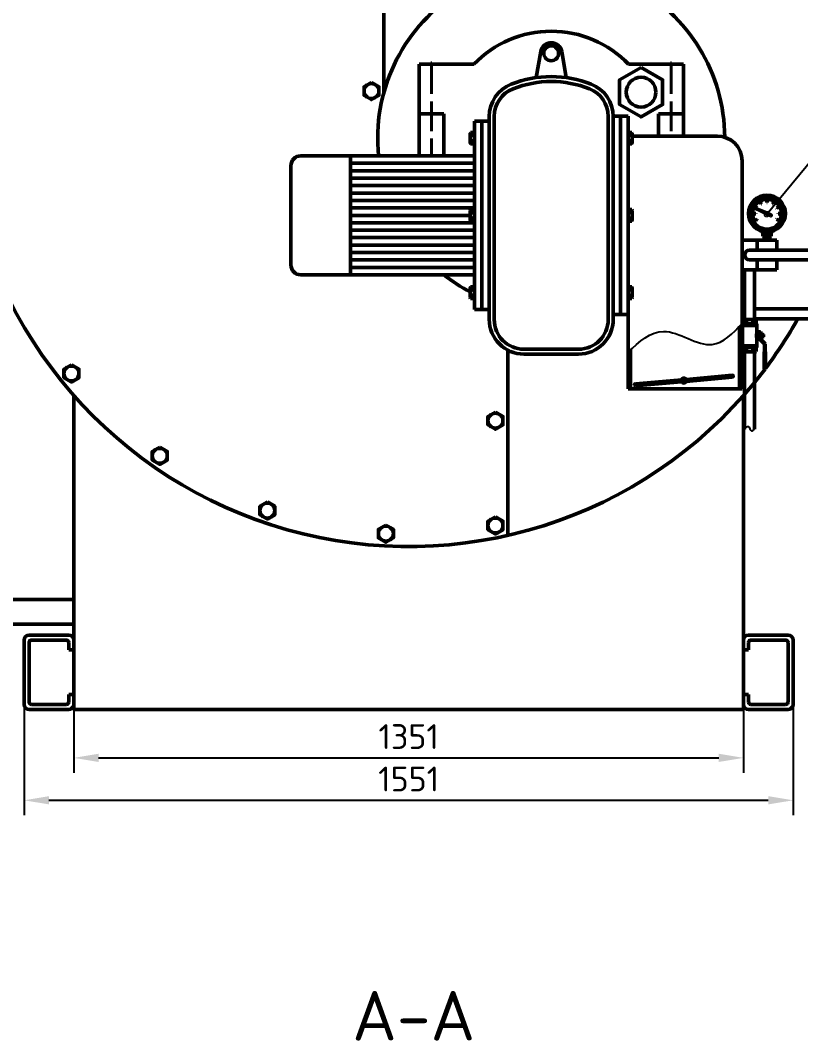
# Paper-space layout 'Layout1' of a CAD drawing. Header units: millimetres. Extents: x 198 to 1020, y 107 to 694.
# Drawn here: x 862.8 to 941.5, y 474.6 to 577.6 of the extents above; entities that cross this region are included whole.
import ezdxf
from ezdxf import colors
from ezdxf.entities.mleader import LeaderData, LeaderLine
from ezdxf.math import Vec2, Vec3

# ---------------------------------------------------------------- set-up
doc = ezdxf.new("R2010")
doc.units = ezdxf.units.MM
doc.header["$LTSCALE"] = 0.25
doc.linetypes.add('ACAD_ISO02W100', pattern=[15, 12, -3])
for name, color, linetype, lineweight in [('Chu cai', 90, 'Continuous', 25), ('Khung dam', 30, 'Continuous', 70), ('KICH THUOC', 1, 'Continuous', 25), ('manh', 130, 'Continuous', 25), ('NET 05', 130, 'Continuous', 50), ('NET DUT', 1, 'ACAD_ISO02W100', 25), ('NET MANH', 5, 'Continuous', 25)]:
    doc.layers.add(name, color=color, linetype=linetype, lineweight=lineweight)
doc.styles.add('ISO', font='isocpeur.ttf', dxfattribs={"height": 2.5})
doc.styles.add('style2', font='isocpeur.ttf', dxfattribs={"height": 2.5})
doc.styles.add('style4', font='isocpeur.ttf', dxfattribs={"height": 5})
doc.dimstyles.new('DUONG KINH', dxfattribs={"dimtxt": 2.5, "dimasz": 2.5, "dimexe": 1.5, "dimexo": 0, "dimgap": 0.9, "dimtad": 1, "dimtoh": 1, "dimdec": 0, "dimlfac": 20, "dimzin": 0, "dimdsep": 46, "dimtxsty": 'ISO', "dimcen": 0.09, "dimadec": 0, "dimazin": 0, "dimtfac": 1, "dimtdec": 0, "dimtmove": 0, "dimatfit": 2, "dimfxl": 1, "dimtolj": 1, "dimtzin": 0, "dimarcsym": 0})

# ---------------------------------------------------------------- blocks, each defined once
blk = doc.blocks.new('*D479')
at = {"layer": 'KICH THUOC', "color": 0, "lineweight": -2, "transparency": 16777216}
for p, q in [((863.2, 508.54), (863.2, 497.37)), ((940.73, 508.54), (940.73, 497.37)), ((865.7, 498.87), (938.23, 498.87))]:
    blk.add_line(p, q, dxfattribs=at)
at = {"layer": 'KICH THUOC', "color": 0, "transparency": 16777216}
for points in [[(865.7, 499.29), (865.7, 498.46), (863.2, 498.87)], [(938.23, 499.29), (938.23, 498.46), (940.73, 498.87)]]:
    blk.add_solid(points, dxfattribs=at)
at = {"layer": 'KICH THUOC', "color": 0, "transparency": 16777216, "insert": (901.97, 501.02), "char_height": 2.5, "attachment_point": 5, "style": 'ISO'}
blk.add_mtext('\\A1;1551', dxfattribs=at)
blk = doc.blocks.new('*D480')
at = {"layer": 'KICH THUOC', "color": 0, "lineweight": -2, "transparency": 16777216}
for p, q in [((868.2, 508.04), (868.2, 501.65)), ((935.73, 508.04), (935.73, 501.65)), ((870.7, 503.15), (933.23, 503.15))]:
    blk.add_line(p, q, dxfattribs=at)
at = {"layer": 'KICH THUOC', "color": 0, "transparency": 16777216}
for points in [[(870.7, 503.57), (870.7, 502.74), (868.2, 503.15)], [(933.23, 503.57), (933.23, 502.74), (935.73, 503.15)]]:
    blk.add_solid(points, dxfattribs=at)
at = {"layer": 'KICH THUOC', "color": 0, "transparency": 16777216, "insert": (901.97, 505.3), "char_height": 2.5, "attachment_point": 5, "style": 'ISO'}
blk.add_mtext('\\A1;1351', dxfattribs=at)
blk = doc.blocks.new('_DotSmall')
at = {"color": 0, "linetype": 'ByBlock', "const_width": 0.5}
blk.add_lwpolyline([(-0.0625, 0, 1), (0.0625, 0, 1)], format="xyb", close=True, dxfattribs=at)

psp = doc.layouts.get("Layout1")

# ---------------------------------------------------------------- linework, layer by layer
at = {"layer": 'manh'}
for p, q in [((937.73829, 545.85317), (937.66003, 545.85317)), ((937.73829, 545.64067), (937.66003, 545.64067))]:
    psp.add_line(p, q, dxfattribs=at)
at = {"layer": 'NET 05'}
for p, q in [((899.46529, 570.25757), (899.46529, 589.46731)), ((914.82479, 571.77834), (915.29069, 574.42057)), ((917.86193, 571.77834), (917.39604, 574.42057)), ((908.53711, 573.13366), (903.01804, 573.13366)), ((903.01804, 573.13366), (903.01804, 563.88366)), ((904.21804, 573.23366), (904.21804, 573.13366)), ((904.31804, 573.23366), (904.21804, 573.23366)), ((904.31804, 573.13366), (904.31804, 573.23366)), ((924.14961, 573.13366), (929.66868, 573.13366)), ((928.36868, 573.13366), (928.36868, 573.23366)), ((928.36868, 573.23366), (928.46868, 573.23366)), ((928.46868, 573.23366), (928.46868, 573.13366)), ((929.66868, 573.13366), (929.66868, 565.88366)), ((903.01804, 568.13366), (905.51804, 568.13366)), ((905.51804, 563.88366), (905.51804, 568.13366)), ((927.16868, 565.88366), (927.16868, 568.13366)), ((929.66868, 568.13366), (927.16868, 568.13366)), ((910.09336, 567.38259), (908.59336, 567.38259)), ((908.59336, 567.38259), (908.59336, 548.38474)), ((909.34336, 567.38259), (909.34336, 548.38474)), ((910.09336, 547.38366), (910.09336, 567.86131)), ((910.59336, 547.38366), (910.59336, 567.86131)), ((910.59336, 548.38366), (910.59336, 567.38366)), ((922.09336, 567.86131), (922.09336, 547.38366)), ((922.09336, 567.38366), (922.09336, 548.38366)), ((922.59336, 567.88366), (924.09336, 567.88366)), ((922.59336, 567.86131), (922.59336, 547.38366)), ((923.34336, 567.88366), (923.34336, 547.88366)), ((924.09336, 567.88366), (924.09336, 540.38366)), ((908.21927, 566.25524), (908.1767, 566.18151)), ((908.1767, 565.17428), (908.1767, 566.18151)), ((908.59336, 566.25524), (908.21927, 566.25524)), ((908.59336, 565.10054), (908.59336, 566.25524)), ((924.09336, 566.25524), (924.46746, 566.25524)), ((924.09336, 565.10054), (924.09336, 566.25524)), ((924.46746, 566.25524), (924.51003, 566.18151)), ((924.51003, 565.17428), (924.51003, 566.18151)), ((908.21927, 565.10054), (908.1767, 565.17428)), ((908.59336, 565.96657), (908.21927, 565.96657)), ((908.59336, 565.38922), (908.21927, 565.38922)), ((908.59336, 565.10054), (908.21927, 565.10054)), ((924.09336, 565.96657), (924.46746, 565.96657)), ((924.09336, 565.38922), (924.46746, 565.38922)), ((924.09336, 565.10054), (924.46746, 565.10054)), ((924.46746, 565.10054), (924.51003, 565.17428)), ((933.09336, 565.88366), (924.51003, 565.88366)), ((896.09336, 563.88366), (891.09336, 563.88366)), ((896.09336, 563.88366), (896.09336, 551.88366)), ((896.09336, 563.88366), (908.59336, 563.88366)), ((896.09336, 563.13366), (908.59336, 563.13366)), ((935.59336, 540.38366), (935.59336, 563.38366)), ((890.09336, 562.88366), (890.09336, 552.88366)), ((896.09336, 562.38366), (908.59336, 562.38366)), ((896.09336, 561.63366), (908.59336, 561.63366)), ((896.09336, 560.88366), (908.59336, 560.88366)), ((896.09336, 560.13366), (908.59336, 560.13366)), ((896.09336, 559.38366), (908.59336, 559.38366)), ((937.06273, 558.81162), (936.92157, 558.91418)), ((937.14701, 558.9157), (937.01735, 559.03245)), ((937.24171, 559.0104), (937.12734, 559.13743)), ((937.3458, 559.09469), (937.24324, 559.23584)), ((937.45812, 559.16763), (937.37266, 559.31566)), ((937.44553, 559.16036), (937.47071, 559.1749)), ((937.51823, 559.03444), (937.44553, 559.16036)), ((937.47071, 559.1749), (937.54341, 559.04898)), ((937.57745, 559.22843), (937.50648, 559.38783)), ((937.54341, 559.04898), (937.51823, 559.03444)), ((937.70248, 559.27643), (937.64857, 559.44237)), ((937.83185, 559.31109), (937.79557, 559.48176)), ((937.96413, 559.33204), (937.94626, 559.50203)), ((938.08333, 559.33905), (938.08333, 559.19365)), ((938.11241, 559.33905), (938.08333, 559.33905)), ((938.08333, 559.19365), (938.11241, 559.19365)), ((938.09787, 559.33905), (938.09787, 559.51353)), ((938.11241, 559.19365), (938.11241, 559.33905)), ((938.23162, 559.33204), (938.24949, 559.50203)), ((938.3639, 559.31109), (938.40018, 559.48176)), ((938.49327, 559.27643), (938.54718, 559.44237)), ((938.6183, 559.22843), (938.68927, 559.38783)), ((938.72504, 559.1749), (938.65234, 559.04898)), ((938.65234, 559.04898), (938.67752, 559.03444)), ((938.67752, 559.03444), (938.75022, 559.16036)), ((938.75022, 559.16036), (938.72504, 559.1749)), ((938.73763, 559.16763), (938.82309, 559.31566)), ((938.84995, 559.09469), (938.95251, 559.23584)), ((938.95404, 559.0104), (939.06841, 559.13743)), ((939.04874, 558.9157), (939.1784, 559.03245)), ((939.13302, 558.81162), (939.27418, 558.91418)), ((896.09336, 558.63366), (908.59336, 558.63366)), ((896.09336, 557.88366), (908.1767, 557.88366)), ((908.21927, 558.46101), (908.1767, 558.38728)), ((908.1767, 557.38005), (908.1767, 558.38728)), ((908.59336, 558.46101), (908.21927, 558.46101)), ((908.59336, 558.17234), (908.21927, 558.17234)), ((908.59336, 557.30631), (908.59336, 558.46101)), ((924.09336, 558.46101), (924.46746, 558.46101)), ((924.09336, 557.30631), (924.09336, 558.46101)), ((924.09336, 558.17234), (924.46746, 558.17234)), ((924.46746, 558.46101), (924.51003, 558.38728)), ((924.51003, 557.38005), (924.51003, 558.38728)), ((936.81836, 558.05954), (936.64388, 558.05954)), ((936.82537, 558.19329), (936.65185, 558.21152)), ((936.82537, 557.92579), (936.65185, 557.90756)), ((936.84632, 558.32557), (936.67913, 558.3611)), ((936.88098, 558.45493), (936.71505, 558.50885)), ((936.92898, 558.57996), (936.77283, 558.64949)), ((936.81836, 558.07408), (936.96376, 558.07408)), ((936.81836, 558.045), (936.81836, 558.07408)), ((936.96376, 558.045), (936.81836, 558.045)), ((936.98978, 558.6993), (936.83868, 558.78654)), ((936.95555, 558.56814), (938.04418, 558.1283)), ((936.95555, 558.56814), (938.01085, 558.05343)), ((936.96376, 558.07408), (936.96376, 558.045)), ((936.98251, 558.6867), (936.99705, 558.71189)), ((937.10843, 558.61401), (936.98251, 558.6867)), ((936.99705, 558.71189), (937.12297, 558.63919)), ((937.12297, 558.63919), (937.10843, 558.61401)), ((938.14664, 557.9872), (938.45247, 557.83804)), ((938.18426, 558.0717), (938.49975, 557.94424)), ((939.1987, 558.71189), (939.07278, 558.63919)), ((939.07278, 558.63919), (939.08732, 558.61401)), ((939.08732, 558.61401), (939.21324, 558.6867)), ((939.21324, 558.6867), (939.1987, 558.71189)), ((939.20597, 558.6993), (939.35707, 558.78654)), ((939.37739, 558.07408), (939.23199, 558.07408)), ((939.23199, 558.07408), (939.23199, 558.045)), ((939.23199, 558.045), (939.37739, 558.045)), ((939.26677, 558.57996), (939.42292, 558.64949)), ((939.31476, 558.45493), (939.4807, 558.50885)), ((939.34943, 558.32557), (939.51662, 558.3611)), ((939.37038, 558.19329), (939.5439, 558.21152)), ((939.37038, 557.92579), (939.5439, 557.90756)), ((939.37739, 558.045), (939.37739, 558.07408)), ((939.37739, 558.05954), (939.55187, 558.05954)), ((896.09336, 557.13366), (908.59336, 557.13366)), ((908.21927, 557.30631), (908.1767, 557.38005)), ((908.59336, 557.59499), (908.21927, 557.59499)), ((908.59336, 557.30631), (908.21927, 557.30631)), ((924.09336, 557.59499), (924.46746, 557.59499)), ((924.09336, 557.30631), (924.46746, 557.30631)), ((924.46746, 557.30631), (924.51003, 557.38005)), ((936.84632, 557.79351), (936.67913, 557.75798)), ((936.88098, 557.66415), (936.71505, 557.61023)), ((936.92898, 557.53911), (936.77283, 557.46959)), ((936.98978, 557.41978), (936.83868, 557.33254)), ((936.98251, 557.43237), (937.10843, 557.50507)), ((936.99705, 557.40719), (936.98251, 557.43237)), ((937.12297, 557.47989), (936.99705, 557.40719)), ((937.10843, 557.50507), (937.12297, 557.47989)), ((939.08732, 557.50507), (939.07278, 557.47989)), ((939.07278, 557.47989), (939.1987, 557.40719)), ((939.21324, 557.43237), (939.08732, 557.50507)), ((939.1987, 557.40719), (939.21324, 557.43237)), ((939.20597, 557.41978), (939.35707, 557.33254)), ((939.26677, 557.53911), (939.42292, 557.46959)), ((939.31476, 557.66415), (939.4807, 557.61023)), ((939.34943, 557.79351), (939.51662, 557.75798)), ((896.09336, 556.38366), (908.59336, 556.38366)), ((937.69076, 556.02395), (937.54075, 556.28377)), ((938.50499, 556.02395), (937.69076, 556.02395)), ((937.69076, 556.02395), (937.69076, 555.77389)), ((937.89432, 556.02395), (937.89432, 555.77389)), ((938.30143, 556.02395), (938.30143, 555.77389)), ((938.50499, 556.02395), (938.655, 556.28377)), ((938.50499, 555.77389), (938.50499, 556.02395)), ((896.09336, 555.63366), (908.59336, 555.63366)), ((896.09336, 554.88366), (908.59336, 554.88366)), ((935.59336, 555.38366), (937.09336, 555.38366)), ((937.09336, 555.38366), (937.09336, 554.38366)), ((937.09336, 555.38366), (939.09336, 555.38366)), ((937.69076, 555.77389), (937.75125, 555.73897)), ((938.4445, 555.73897), (937.75125, 555.73897)), ((938.30143, 555.73897), (937.75125, 555.73897)), ((937.80708, 555.73897), (937.80708, 555.38366)), ((938.38867, 555.73897), (938.38867, 555.38366)), ((938.4445, 555.73897), (938.40321, 555.73897)), ((938.50499, 555.77389), (938.4445, 555.73897)), ((939.09336, 555.38366), (939.09336, 554.38366)), ((896.09336, 554.13366), (908.59336, 554.13366)), ((947.27368, 554.38366), (936.34336, 554.38366)), ((896.09336, 553.38366), (908.59336, 553.38366)), ((947.27368, 553.38366), (936.34336, 553.38366)), ((937.09336, 553.38366), (937.09336, 552.38366)), ((939.09336, 553.38366), (939.09336, 552.38366)), ((891.09336, 551.88366), (896.09336, 551.88366)), ((896.09336, 552.63366), (908.59336, 552.63366)), ((896.09336, 551.88366), (908.59336, 551.88366)), ((937.09336, 552.38442), (935.59336, 552.38442)), ((935.84336, 552.38442), (935.84336, 547.38442)), ((936.84336, 552.38442), (936.84336, 547.38442)), ((939.09336, 552.38366), (937.09336, 552.38442)), ((908.21927, 550.66679), (908.1767, 550.59305)), ((908.59336, 550.66679), (908.21927, 550.66679)), ((908.59336, 550.66679), (908.59336, 549.51209)), ((924.09336, 550.66679), (924.46746, 550.66679)), ((924.09336, 550.66679), (924.09336, 549.51209)), ((924.46746, 550.66679), (924.51003, 550.59305)), ((908.1767, 550.59305), (908.1767, 549.58582)), ((908.59336, 550.37811), (908.21927, 550.37811)), ((908.59336, 549.80076), (908.21927, 549.80076)), ((924.09336, 550.37811), (924.46746, 550.37811)), ((924.09336, 549.80076), (924.46746, 549.80076)), ((924.51003, 550.59305), (924.51003, 549.58582)), ((908.21927, 549.51209), (908.1767, 549.58582)), ((908.59336, 549.51209), (908.21927, 549.51209)), ((924.09336, 549.51209), (924.46746, 549.51209)), ((924.46746, 549.51209), (924.51003, 549.58582)), ((910.09336, 548.38474), (908.59336, 548.38474)), ((924.09336, 547.88366), (922.59336, 547.88366)), ((935.59336, 548.45573), (935.84336, 548.45573)), ((936.84336, 548.45573), (942.8414, 548.45573)), ((935.34336, 546.70626), (935.34336, 540.38366)), ((935.59336, 547.45573), (935.84336, 547.45573)), ((935.61836, 546.92942), (935.61836, 544.56442)), ((935.61836, 546.92942), (937.06836, 546.92942)), ((935.61836, 546.77942), (937.06836, 546.77942)), ((935.69336, 547.32866), (935.78994, 547.38442)), ((935.69336, 546.92942), (935.69336, 547.32866)), ((935.69336, 546.92942), (936.99336, 546.92942)), ((936.89678, 547.38442), (935.78994, 547.38442)), ((935.84336, 547.38442), (936.84336, 547.38442)), ((936.01836, 547.32866), (936.01836, 546.92942)), ((936.66836, 547.32866), (936.66836, 546.92942)), ((936.84336, 547.45573), (942.8414, 547.45573)), ((936.99336, 547.32866), (936.89678, 547.38442)), ((936.99336, 546.92942), (936.99336, 547.32866)), ((937.06836, 546.92942), (937.06836, 545.99692)), ((937.06836, 545.99692), (937.29336, 545.99692)), ((937.06836, 545.49692), (937.06836, 544.56442)), ((937.06836, 545.49692), (937.29336, 545.49692)), ((937.19336, 546.14692), (937.14928, 545.89692)), ((937.14928, 545.89692), (937.24336, 545.89692)), ((937.14928, 545.59692), (937.24336, 545.59692)), ((937.19336, 545.34692), (937.14928, 545.59692)), ((937.24336, 546.14692), (937.19336, 546.14692)), ((937.24336, 545.89692), (937.24336, 546.14692)), ((937.24336, 546.14692), (937.44336, 546.14692)), ((937.24336, 546.12192), (937.41836, 546.12192)), ((937.24336, 545.59692), (937.24336, 545.34692)), ((937.29336, 545.99692), (937.29336, 545.49692)), ((937.3767, 545.89692), (937.29336, 545.89692)), ((937.3767, 545.59692), (937.29336, 545.59692)), ((937.3767, 546.05942), (937.3767, 545.43442)), ((937.41836, 546.05942), (937.3767, 546.05942)), ((937.41836, 546.12192), (937.41836, 545.37411)), ((937.41836, 545.43442), (937.41836, 546.05942)), ((937.41836, 545.53407), (937.41836, 545.95977)), ((937.44336, 546.14692), (937.44336, 545.38446)), ((937.44336, 546.05942), (937.44336, 545.43442)), ((937.48503, 546.05942), (937.44336, 546.05942)), ((937.48503, 545.43442), (937.48503, 546.05942)), ((937.50647, 545.99692), (937.48503, 545.95977)), ((937.48503, 545.53407), (937.48503, 545.95977)), ((937.48503, 545.53407), (937.48503, 545.55942)), ((937.50647, 545.49692), (937.48503, 545.53407)), ((937.63858, 545.99692), (937.50647, 545.99692)), ((937.63858, 545.87192), (937.50647, 545.87192)), ((937.63858, 545.62192), (937.50647, 545.62192)), ((937.50647, 545.49692), (937.63858, 545.49692)), ((937.63858, 545.99692), (937.66003, 545.95977)), ((937.63858, 545.49692), (937.66003, 545.53407)), ((937.66003, 545.53407), (937.66003, 545.95977)), ((937.66003, 545.87192), (937.70079, 545.87192)), ((937.66003, 545.62192), (937.70079, 545.62192)), ((937.70079, 545.87192), (937.70079, 545.62192)), ((937.70079, 545.87192), (937.73829, 545.85317)), ((937.73829, 545.64067), (937.70079, 545.62192)), ((937.73829, 545.85317), (937.73829, 545.64067)), ((935.61836, 544.71442), (937.06836, 544.71442)), ((935.61836, 544.56442), (937.06836, 544.56442)), ((935.69336, 544.56442), (936.99336, 544.56442)), ((935.69336, 544.56442), (935.69336, 544.16518)), ((936.01836, 544.16518), (936.01836, 544.56442)), ((936.66836, 544.16518), (936.66836, 544.56442)), ((936.99336, 544.56442), (936.99336, 544.16518)), ((937.24336, 545.34692), (937.19336, 545.34692)), ((937.24555, 545.47192), (937.32055, 545.47192)), ((937.24555, 545.44692), (937.31019, 545.44692)), ((937.31019, 545.44692), (937.4395, 545.31761)), ((937.32055, 545.47192), (937.45718, 545.33529)), ((937.3767, 545.43442), (937.41836, 545.43442)), ((937.43243, 545.31054), (937.48193, 545.36004)), ((937.50314, 545.23983), (937.43243, 545.31054)), ((937.44336, 545.43442), (937.48503, 545.43442)), ((937.44336, 545.38446), (937.47486, 545.35297)), ((937.48193, 545.36004), (937.55264, 545.28933)), ((937.55264, 545.28933), (937.50314, 545.23983)), ((937.51021, 545.2469), (937.84912, 544.90799)), ((937.54557, 545.28226), (937.89912, 544.9287)), ((937.84912, 544.90799), (937.84912, 542.4287)), ((937.89912, 544.9287), (937.89912, 542.4287)), ((911.96529, 544.28538), (911.96529, 525.59248)), ((919.09336, 544.38366), (913.59336, 544.38366)), ((919.09336, 543.88366), (913.59336, 543.88366)), ((924.34336, 544.33997), (924.34336, 540.38366)), ((935.69336, 544.16518), (935.78994, 544.10942)), ((936.89678, 544.10942), (935.78994, 544.10942)), ((935.84336, 544.10942), (935.84336, 536.3294)), ((936.71836, 544.10942), (935.96836, 544.10942)), ((936.84336, 544.10942), (936.84336, 536.3294)), ((936.99336, 544.16518), (936.89678, 544.10942)), ((937.79912, 544.10942), (937.79912, 542.3787)), ((937.79912, 544.10942), (937.84912, 544.10942)), ((937.94912, 544.10942), (937.89912, 544.10942)), ((937.94912, 544.10942), (937.94912, 542.3787)), ((937.89912, 542.4287), (937.84912, 542.4287)), ((934.58724, 541.74541), (929.93415, 541.33832)), ((934.60467, 541.54617), (929.95158, 541.13908)), ((934.69558, 541.65451), (934.69558, 541.65451)), ((937.94912, 542.3787), (937.79912, 542.3787)), ((924.09336, 540.38366), (935.59336, 540.38366)), ((924.73363, 540.78295), (924.73363, 540.78295)), ((929.47763, 541.29838), (924.82453, 540.89129)), ((929.49506, 541.09914), (924.84197, 540.69205)), ((868.19836, 508.0405), (868.19836, 539.72181)), ((935.73221, 508.0405), (935.73221, 539.72181)), ((855.46529, 519.13982), (868.19836, 519.13982)), ((855.46529, 516.63982), (868.19836, 516.63982)), ((863.19836, 508.5405), (863.19836, 515.0405)), ((863.69836, 515.5405), (867.69836, 515.5405)), ((863.69836, 508.7905), (863.69836, 514.7905)), ((863.94836, 515.0405), (867.44836, 515.0405)), ((867.69836, 514.0405), (867.69836, 514.7905)), ((868.19836, 514.0405), (868.19836, 515.0405)), ((935.73221, 514.0405), (935.73221, 515.0405)), ((940.23221, 515.5405), (936.23221, 515.5405)), ((936.23221, 514.0405), (936.23221, 514.7905)), ((939.98221, 515.0405), (936.48221, 515.0405)), ((940.23221, 508.7905), (940.23221, 514.7905)), ((940.73221, 508.5405), (940.73221, 515.0405)), ((867.69836, 514.0405), (868.19836, 514.0405)), ((936.23221, 514.0405), (935.73221, 514.0405)), ((867.69836, 508.7905), (867.69836, 509.5405)), ((868.19836, 509.5405), (867.69836, 509.5405)), ((868.19836, 509.5405), (868.19836, 508.5405)), ((935.73221, 509.5405), (936.23221, 509.5405)), ((935.73221, 509.5405), (935.73221, 508.5405)), ((936.23221, 508.7905), (936.23221, 509.5405)), ((867.44836, 508.5405), (863.94836, 508.5405)), ((936.48221, 508.5405), (939.98221, 508.5405)), ((867.69836, 508.0405), (863.69836, 508.0405)), ((935.73221, 508.0405), (868.19836, 508.0405)), ((936.23221, 508.0405), (940.23221, 508.0405))]:
    psp.add_line(p, q, dxfattribs=at)
for points in [[(925.39942, 572.81212), (923.23435, 571.56212), (923.23435, 569.06212), (925.39942, 567.81212), (927.56448, 569.06212), (927.56448, 571.56212)], [(898.21529, 571.28878), (898.96529, 570.85576), (898.96529, 569.98974), (898.21529, 569.55673), (897.46529, 569.98974), (897.46529, 570.85576)], [(867.96515, 542.80056), (868.71515, 542.36755), (868.71515, 541.50153), (867.96515, 541.06851), (867.21515, 541.50153), (867.21515, 542.36755)], [(910.71529, 538.04078), (911.46529, 537.60777), (911.46529, 536.74174), (910.71529, 536.30873), (909.96529, 536.74174), (909.96529, 537.60777)], [(876.87132, 534.49543), (877.62132, 534.06242), (877.62132, 533.19639), (876.87132, 532.76338), (876.12132, 533.19639), (876.12132, 534.06242)], [(887.72168, 528.96689), (888.47168, 528.53388), (888.47168, 527.66786), (887.72168, 527.23484), (886.97168, 527.66786), (886.97168, 528.53388)], [(910.71529, 527.46726), (911.46529, 527.03425), (911.46529, 526.16822), (910.71529, 525.73521), (909.96529, 526.16822), (909.96529, 527.03425)], [(899.67559, 526.64329), (900.42559, 526.21028), (900.42559, 525.34425), (899.67559, 524.91124), (898.92559, 525.34425), (898.92559, 526.21028)]]:
    psp.add_lwpolyline(points, close=True, dxfattribs=at)
for centre, radius in [((916.34336, 574.23495), 0.75), ((925.39942, 570.31212), 1.5), ((898.21529, 570.42275), 0.75), ((938.09787, 558.05954), 1.86111), ((938.09787, 558.05954), 1.74479), ((938.09787, 558.05954), 1.68663), ((938.09787, 558.05954), 1.57031), ((938.09787, 558.05954), 0.05816), ((867.96515, 541.93454), 0.75), ((929.7146, 541.21873), 0.2), ((910.71529, 537.17475), 0.75), ((876.87132, 533.6294), 0.75), ((887.72168, 528.10087), 0.75), ((910.71529, 526.60124), 0.75), ((899.67559, 525.77726), 0.75)]:
    psp.add_circle(centre, radius, dxfattribs=at)
for centre, radius, start, end in [((901.96529, 569.46731), 45, 340.4157849, 98.9726172), ((901.96529, 569.46731), 45, 122.9907209, 322.9889558), ((916.34336, 565.63366), 17.5, 0.4420388, 185.7391705), ((916.34336, 565.63366), 10.82532, 43.8537786, 136.1462214), ((916.34336, 574.23495), 1.06892, 10, 170), ((916.34336, 560.88366), 11, 68.4898117, 111.5101883), ((916.34336, 560.88366), 10.5, 68.4898117, 111.5101883), ((913.59336, 567.86131), 3.5, 111.5101883, 180), ((913.59336, 567.86131), 3, 111.5101883, 180), ((919.09336, 567.86131), 3, 0, 68.4898117), ((919.09336, 567.86131), 3.5, 0, 68.4898117), ((908.44266, 566.11091), 0.26596, 180, 212.8672322), ((924.24406, 566.11091), 0.26596, 327.1327678, 0), ((909.1767, 565.67789), 1, 163.2213451, 196.7786549), ((908.44266, 565.24488), 0.26596, 147.1327678, 180), ((908.44266, 565.24488), 0.26596, 207.1327678, 212.8672322), ((923.51003, 565.67789), 1, 343.2213451, 16.7786549), ((924.24406, 565.24488), 0.26596, 0, 32.8672322), ((924.24406, 565.24488), 0.26596, 327.1327678, 332.8672322), ((933.09336, 563.38366), 2.5, 0, 90), ((891.09336, 562.88366), 1, 90, 180), ((908.44266, 558.31668), 0.26596, 180, 212.8672322), ((909.1767, 557.88366), 1, 163.2213451, 196.7786549), ((924.24406, 558.31668), 0.26596, 327.1327678, 0), ((923.51003, 557.88366), 1, 343.2213451, 16.7786549), ((938.09787, 558.05954), 0.08724, 184.0149611, 303.9850389), ((938.09787, 558.05954), 0.08724, 8.0149611, 127.9850389), ((938.47796, 557.89031), 0.05816, 244, 68), ((908.44266, 557.45065), 0.26596, 147.1327678, 180), ((908.44266, 557.45065), 0.26596, 207.1327678, 212.8672322), ((924.24406, 557.45065), 0.26596, 0, 32.8672322), ((924.24406, 557.45065), 0.26596, 327.1327678, 332.8672322), ((937.79254, 555.90473), 0.16577, 270, 307.8788795), ((938.09787, 556.34964), 0.61068, 250.5287794, 289.4712206), ((938.40321, 555.90473), 0.16577, 232.1211205, 270), ((936.34336, 553.88366), 0.5, 90, 270), ((891.09336, 552.88366), 1, 180, 270), ((916.34336, 565.63366), 17.5, 231.7768649, 242.1818607), ((908.44266, 550.52245), 0.26596, 147.1327678, 152.8672322), ((924.24406, 550.52245), 0.26596, 27.1327678, 32.8672322), ((908.44266, 550.52245), 0.26596, 180, 212.8672322), ((909.1767, 550.08944), 1, 163.2213451, 196.7786549), ((908.44266, 549.65642), 0.26596, 147.1327678, 180), ((924.24406, 550.52245), 0.26596, 327.1327678, 0), ((923.51003, 550.08944), 1, 343.2213451, 16.7786549), ((924.24406, 549.65642), 0.26596, 0, 32.8672322), ((913.59336, 547.38366), 3.5, 180, 270), ((913.59336, 547.38366), 3, 180, 270), ((919.09336, 547.38366), 3.5, 270, 0), ((919.09336, 547.38366), 3, 270, 0), ((935.85586, 547.11976), 0.26466, 52.1211205, 90), ((936.34336, 546.40942), 0.975, 70.5287794, 109.4712206), ((936.83086, 547.11976), 0.26466, 90, 127.8788795), ((901.96529, 569.46731), 45, 323.0958149, 330.7155312), ((937.94884, 545.74692), 0.91529, 164.1488848, 195.8511152), ((937.58682, 545.93442), 0.10179, 180, 217.8788795), ((937.86003, 545.74692), 0.375, 160.5287794, 199.4712206), ((937.58682, 545.55942), 0.10179, 142.1211205, 180), ((937.55824, 545.93442), 0.10179, 322.1211205, 0), ((937.28503, 545.74692), 0.375, 340.5287794, 19.4712206), ((937.55824, 545.55942), 0.10179, 0, 37.8788795), ((935.85586, 544.37408), 0.26466, 270, 307.8788795), ((936.34336, 545.08442), 0.975, 250.5287794, 289.4712206), ((936.83086, 544.37408), 0.26466, 232.1211205, 270), ((929.7146, 541.21873), 0.25, 28.5781785, 161.4218215), ((934.59596, 541.64579), 0.1, 5, 95), ((934.59596, 541.64579), 0.1, 275, 5), ((924.83325, 540.79167), 0.1, 95, 185), ((924.83325, 540.79167), 0.1, 185, 275), ((929.7146, 541.21873), 0.25, 208.5781785, 341.4218215), ((863.69836, 515.0405), 0.5, 90, 180), ((863.94836, 514.7905), 0.25, 90, 180), ((867.44836, 514.7905), 0.25, 0, 90), ((867.69836, 515.0405), 0.5, 0, 90), ((936.23221, 515.0405), 0.5, 90, 180), ((936.48221, 514.7905), 0.25, 90, 180), ((939.98221, 514.7905), 0.25, 0, 90), ((940.23221, 515.0405), 0.5, 0, 90), ((863.69836, 508.5405), 0.5, 180, 270), ((863.94836, 508.7905), 0.25, 180, 270), ((867.44836, 508.7905), 0.25, 270, 0), ((867.69836, 508.5405), 0.5, 270, 0), ((936.23221, 508.5405), 0.5, 180, 270), ((936.48221, 508.7905), 0.25, 180, 270), ((939.98221, 508.7905), 0.25, 270, 0), ((940.23221, 508.5405), 0.5, 270, 0)]:
    psp.add_arc(centre, radius, start, end, dxfattribs=at)
at = {"layer": 'NET DUT'}
for p, q in [((904.21804, 573.13366), (904.21804, 563.88366)), ((904.31804, 573.13366), (904.31804, 563.88366)), ((928.36868, 573.13366), (928.36868, 565.88366)), ((928.46868, 573.13366), (928.46868, 565.88366))]:
    psp.add_line(p, q, dxfattribs=at)
at = {"layer": 'NET MANH'}
for points in [[(924.09336, 544.11696), (927.65895, 546.17555), (932.58124, 544.85662), (935.59336, 546.96573)], [(935.84336, 536.3294), (936.22403, 536.59595), (936.542, 536.14183), (936.84336, 536.3294)]]:
    psp.add_spline(points, degree=3, dxfattribs=at)

# ---------------------------------------------------------------- texts
at = {"layer": 'Khung dam', "insert": (902.47836, 477.13413), "char_height": 5, "attachment_point": 5, "style": 'style2'}
psp.add_mtext_dynamic_manual_height_columns('A-A', width=62.791979, gutter_width=12.5, heights=[0], dxfattribs=at)

# ---------------------------------------------------------------- dimensions: what is measured, and where the dimension line sits
at = {"layer": 'KICH THUOC'}
for base, p1, p2, picture, middle in [((940.73221, 498.87446), (863.19836, 508.5405), (940.73221, 508.5405), '*D479', (901.96529, 498.87446)), ((935.73221, 503.15186), (868.19836, 508.0405), (935.73221, 508.0405), '*D480', (901.96529, 503.15186))]:
    dim = psp.add_linear_dim(base=base, p1=p1, p2=p2, dimstyle='DUONG KINH', dxfattribs=at)
    dim.commit()
    dim.dimension.update_dxf_attribs({"geometry": picture, "text_midpoint": middle, "dimtype": 160})

# ---------------------------------------------------------------- leaders
at = {"layer": 'Chu cai'}
ml = psp.add_multileader_mtext('Standard', dxfattribs=at)
ml.set_content('38', color=256, style='style4')
ml.set_leader_properties()
ml.set_arrow_properties(name='DOTSMALL')
ml.build(insert=Vec2(0, 0))
ml.multileader.update_dxf_attribs({"text_left_attachment_type": 6, "text_right_attachment_type": 6, "dogleg_length": 0.36, "arrow_head_size": 1})
ctx = ml.context
ctx.base_point, ctx.char_height, ctx.arrow_head_size, ctx.plane_origin = Vec3(967.24285, 593.00892), 5, 1, Vec3(938.05963, 557.98113)
ctx.left_attachment, ctx.right_attachment = 6, 6
notes = []
notes.append((ctx, [(0, (1, 1, 0), (966.88285, 593.00892), (1, 0), 0.36, [(0, [(938.05963, 557.98113)], 0, [])])]))
ctx.mtext.insert, ctx.mtext.flow_direction = Vec3(969.24285, 599.00892), 5
for ctx, leaders in notes:
    for number, flags, end, landing, length, lines in leaders:
        leader = LeaderData()
        leader.index, (leader.has_last_leader_line, leader.has_dogleg_vector, leader.attachment_direction) = number, flags
        leader.last_leader_point, leader.dogleg_vector, leader.dogleg_length = Vec3(end), Vec3(landing), length
        for number, points, colour, breaks in lines:
            line = LeaderLine()
            line.index, line.vertices, line.color, line.breaks = number, Vec3.list(points), colors.encode_raw_color(colour), breaks
            leader.lines.append(line)
        ctx.leaders.append(leader)

doc.saveas('drawing.dxf')
